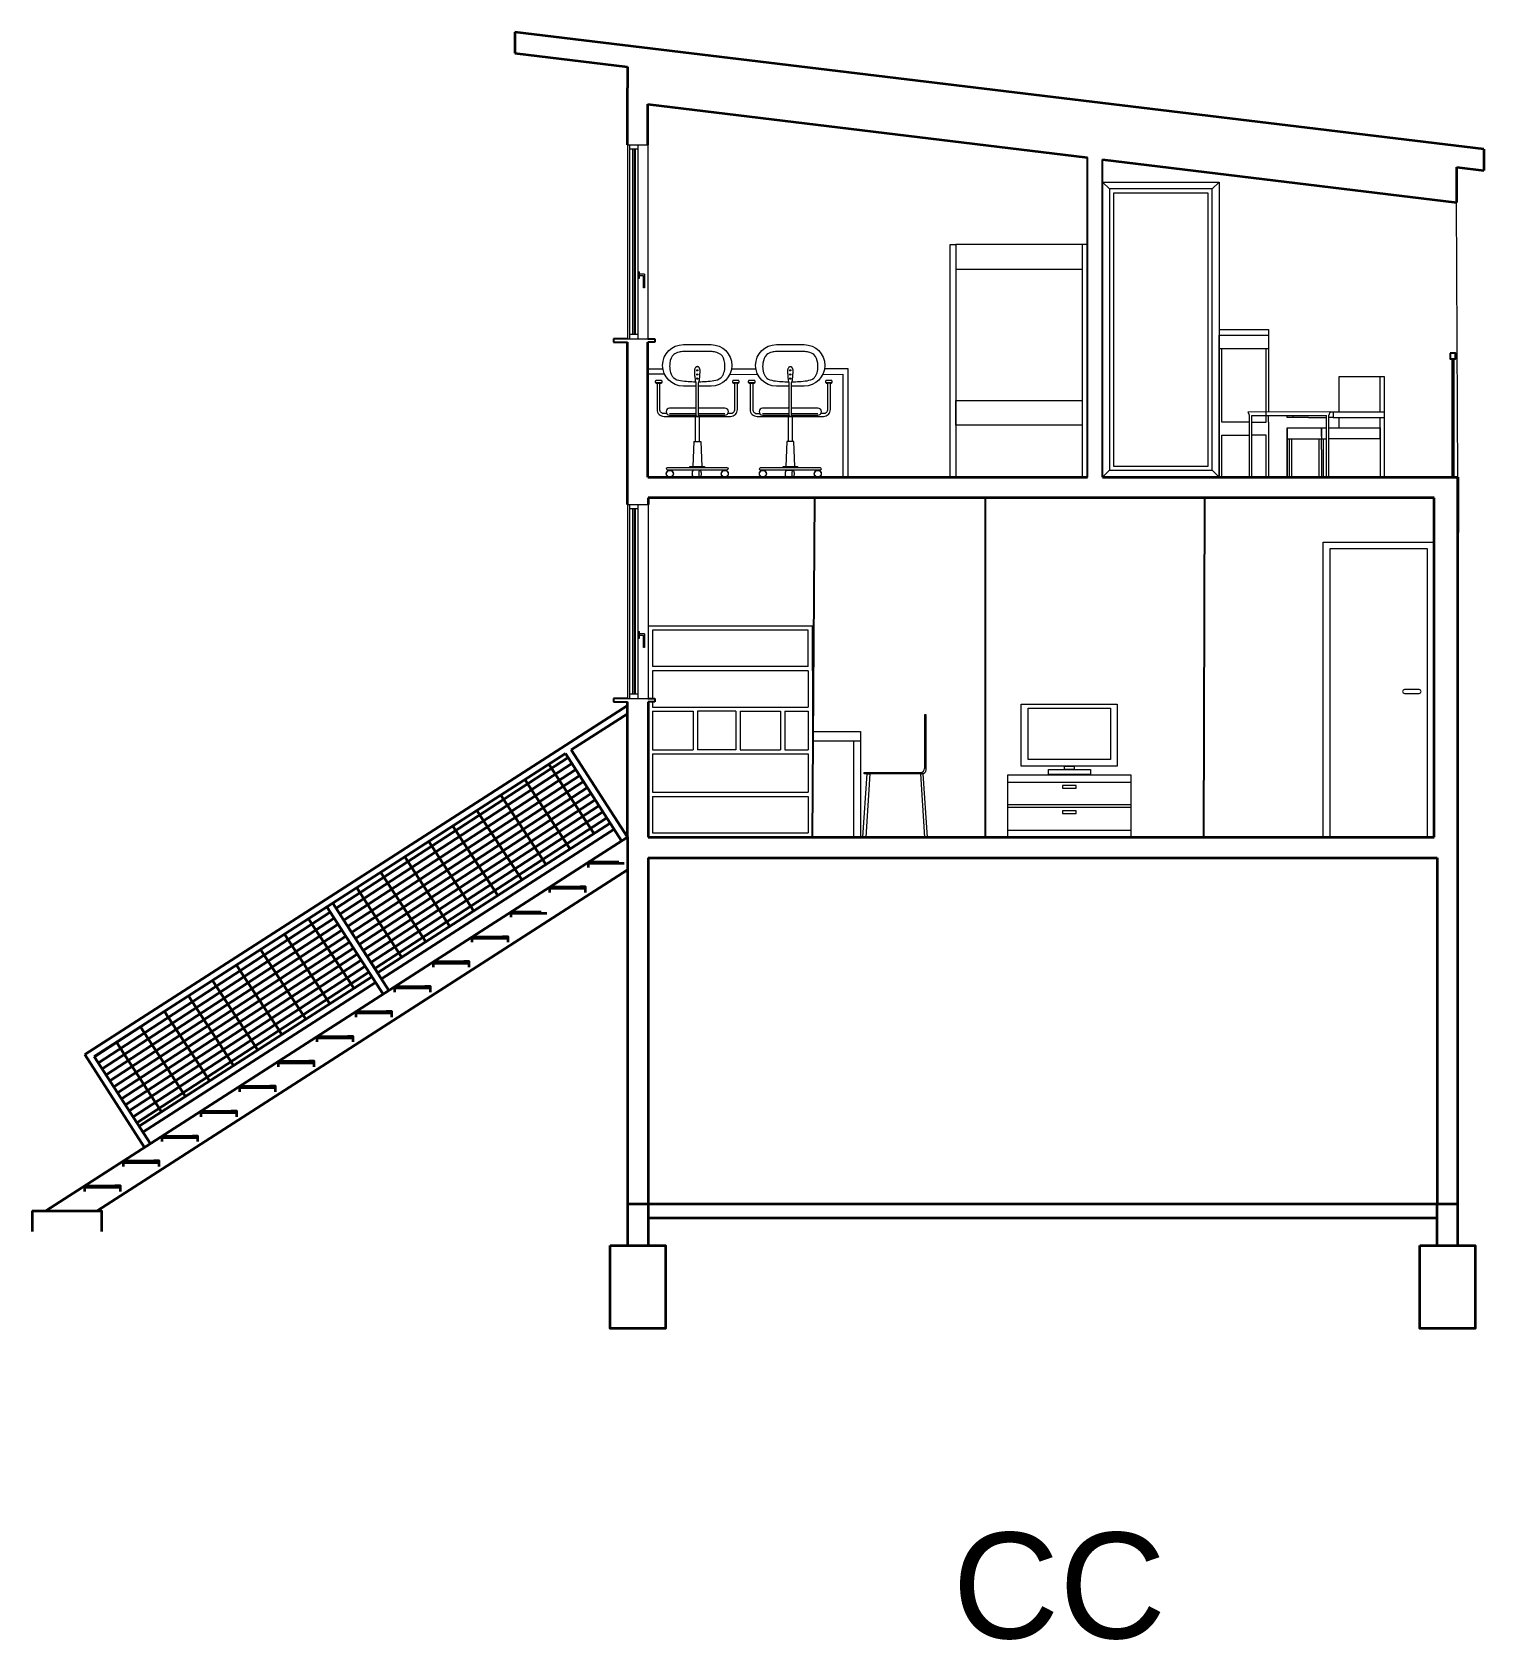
# Model space of a CAD drawing. Header units: millimetres. Extents: x 293 to 6594, y -1830 to 1143.
# Drawn here: x 1294 to 2343, y -1828 to -667 of the extents above; entities that cross this region are included whole.
import ezdxf

# ---------------------------------------------------------------- set-up
doc = ezdxf.new("R2010")
doc.units = ezdxf.units.MM
for name, color, linetype, lineweight in [('A-DOOR-FULL', 1, 'Continuous', 18), ('A-FLOR-LEVL', 3, 'Continuous', 35), ('A-FURN', 2, 'Continuous', 18), ('A-GLAZ-FULL', 4, 'Continuous', 18), ('A-STRUCTURE', 8, 'Continuous', 35), ('A-WALL-FULL', 3, 'Continuous', 35), ('A-WALL-FULL-EXT', 3, 'Continuous', 35), ('A-WALL-FULL-INTR', 1, 'Continuous', 25), ('QUOTE', 5, 'Continuous', 13)]:
    doc.layers.add(name, color=color, linetype=linetype, lineweight=lineweight)
doc.styles.get("Standard").update_dxf_attribs({"font": 'arial.ttf'})

msp = doc.modelspace()

# ---------------------------------------------------------------- hatches: boundary and pattern name
at = {"layer": 'A-STRUCTURE'}
h = msp.add_hatch(dxfattribs=at)
h.set_pattern_fill('GRATE', color=256, scale=6.5, angle=123, style=0)
h.set_pattern_definition([(213, (31677.5617, -6786.0353), (2.809997, -4.327016), []), (303, (31677.562, -6786.035), (17.308064, 11.239988), [])])
h.paths.add_polyline_path([(1712.2, -1238.1), (1679.8, -1187.7), (1511.7, -1295.8), (1544.1, -1346.2)])
h.paths.add_polyline_path([(1507.5, -1298.5), (1339.4, -1406.5), (1371.8, -1456.9), (1539.9, -1348.9)])

# ---------------------------------------------------------------- linework, layer by layer
msp.add_line((1739.4, -913.7), (1739.4, -909.8))
at = {"layer": 'A-DOOR-FULL'}
for p, q in [((2067.8, -774.9), (2152.1, -774.9)), ((2072.8, -779.9), (2067.8, -774.9)), ((2147.1, -779.9), (2152.1, -774.9)), ((2152.1, -774.9), (2152.1, -988.1)), ((2147.1, -779.9), (2072.8, -779.9)), ((2072.8, -779.9), (2072.8, -983.1)), ((2144.1, -782.9), (2075.8, -782.9)), ((2075.8, -782.9), (2075.8, -980.1)), ((2144.1, -980.1), (2144.1, -782.9)), ((2147.1, -983.1), (2147.1, -779.9)), ((2072.8, -983.1), (2067.8, -988.1)), ((2072.8, -983.1), (2147.1, -983.1)), ((2075.8, -980.1), (2144.1, -980.1)), ((2147.1, -983.1), (2152.1, -988.1)), ((2293.2, -1144.3), (2295.7, -1144.3)), ((2232.1, -1173.7), (2232.1, -1247.9))]:
    msp.add_line(p, q, dxfattribs=at)
msp.add_lwpolyline([(2227.2, -1248), (2227.2, -1034.9), (2307.5, -1034.9), (2307.5, -1248), (2302.5, -1248), (2302.5, -1039.9), (2232.1, -1039.9), (2232.1, -1173.7)], dxfattribs=at)
msp.add_lwpolyline([(2295.7, -1144.3), (2296.5, -1144.3, 1), (2296.5, -1141.5), (2286, -1141.5, 1), (2286, -1144.3), (2293.2, -1144.3)], format="xyb", dxfattribs=at)
at = {"layer": 'A-FLOR-LEVL'}
for p, q in [((1739.4, -988.1), (2056.9, -988)), ((2067.8, -988), (2324.5, -988)), ((2324.5, -988.1), (2324.5, -1028.1)), ((2307.5, -1003.1), (1739.6, -1003.1)), ((1724.5, -1247.9), (1724.5, -1263.1)), ((1739.6, -1248.1), (2307.5, -1248.1)), ((2324.5, -1263.1), (2324.5, -1248.1)), ((1739.6, -1263.1), (2309.6, -1263.1))]:
    msp.add_line(p, q, dxfattribs=at)
at = {"layer": 'A-FURN'}
for p, q in [((1961.8, -819.9), (1961.8, -988.2)), ((2053, -819.9), (2053, -988.2)), ((2152.1, -881.5), (2187.8, -881.5)), ((2152.1, -881.5), (2152.1, -885.5)), ((2187.8, -881.5), (2187.8, -940.7)), ((2152.1, -988.1), (2152.1, -885.5)), ((2152.1, -885.5), (2187.8, -885.5)), ((2187.8, -885.5), (2187.8, -895.4)), ((2187.8, -895.4), (2152.1, -895.4)), ((2152.1, -895.4), (2152.1, -948.4)), ((2153.9, -948.4), (2153.9, -895.4)), ((2186, -948.4), (2186, -895.4)), ((1739.4, -909.8), (1750.2, -909.8)), ((1751.6, -913.7), (1739.4, -913.7)), ((1798.5, -913.7), (1818.8, -913.9)), ((1799.8, -909.8), (1817.4, -909.8)), ((2268.3, -941), (2268.3, -915.7)), ((1745.5, -920.2), (1748.8, -920.2)), ((1804.6, -920.2), (1801.2, -920.2)), ((1812.7, -920.2), (1816.1, -920.2)), ((1871.8, -920.2), (1868.4, -920.2)), ((1755, -942.2), (1774, -942.2)), ((1773.5, -944.2), (1773.5, -962.2)), ((1776, -942.2), (1795, -942.2)), ((1776.5, -944.2), (1776.5, -962.2)), ((1822.2, -942.2), (1841.2, -942.2)), ((1840.7, -944.2), (1840.7, -962.3)), ((1843.2, -942.2), (1862.2, -942.2)), ((1843.7, -944.2), (1843.7, -962.3)), ((2173.9, -948.4), (2153.9, -948.4)), ((2173, -940.8), (2232.4, -940.6)), ((2173.9, -943.6), (2173, -940.8)), ((2173.9, -988.2), (2173.9, -943.6)), ((2175.7, -988.2), (2175.7, -943.6)), ((2175.7, -943.6), (2229.6, -943.6)), ((2175.7, -948.4), (2186, -948.4)), ((2187.8, -948.4), (2187.8, -943.6)), ((2187.8, -948.4), (2187.8, -957.8)), ((2201.3, -944.9), (2201.3, -943.6)), ((2214.9, -944.9), (2201.3, -944.9)), ((2205.4, -943.6), (2205.4, -944.9)), ((2216.7, -944.9), (2214.9, -944.9)), ((2216.7, -944.9), (2227.4, -944.9)), ((2227.4, -944.9), (2229.6, -944.9)), ((2229.6, -988.2), (2229.6, -943.6)), ((2231.4, -943.6), (2232.4, -940.6)), ((2231.4, -988.2), (2231.4, -943.6)), ((2234.4, -944.9), (2231.4, -944.9)), ((2234.4, -941), (2232.3, -941)), ((2271.4, -941), (2234.4, -941)), ((2234.4, -941), (2234.4, -944.9)), ((2234.4, -944.9), (2271.4, -944.9)), ((2238.5, -944.9), (2238.5, -952.4)), ((2268.3, -952.4), (2268.3, -944.9)), ((1772.5, -962.2), (1771.8, -980.3)), ((1772.5, -962.3), (1777.5, -962.3)), ((1777.5, -962.2), (1778.2, -980.3)), ((2152.1, -957.8), (2152.1, -988.1)), ((2153.9, -988.1), (2153.9, -957.8)), ((2153.9, -957.8), (2173.9, -957.8)), ((2186, -957.8), (2175.7, -957.8)), ((2186, -988.1), (2186, -957.8)), ((2187.8, -957.8), (2187.8, -988.1)), ((2201.3, -952.4), (2201.3, -960.3)), ((2201.3, -960.3), (2201.3, -952.4)), ((2201.3, -952.4), (2214.9, -952.4)), ((2201.3, -988.2), (2201.3, -960.3)), ((2201.3, -960.3), (2201.3, -988)), ((2201.3, -960.3), (2214.9, -960.3)), ((2202.8, -988.2), (2202.8, -960.3)), ((2204.3, -960.3), (2204.3, -988.2)), ((2214.9, -952.4), (2216.7, -952.4)), ((2214.9, -960.3), (2225.9, -960.3)), ((2216.7, -952.4), (2225.9, -952.4)), ((2224.3, -988), (2224.3, -960.3)), ((2225.9, -952.4), (2229.6, -952.4)), ((2225.9, -968.2), (2225.9, -960.3)), ((2225.9, -960.3), (2229.6, -960.3)), ((2231.4, -952.4), (2268.3, -952.4)), ((2268.3, -960.3), (2231.4, -960.3)), ((2268.3, -960.3), (2268.3, -952.4)), ((2268.3, -952.4), (2268.3, -958.8)), ((2268.3, -952.4), (2268.3, -960.3)), ((1772.1, -983.1), (1772, -983.1)), ((1777, -983.1), (1772.3, -983.1)), ((1839.4, -983.2), (1839.2, -983.2)), ((1844.3, -983.2), (1839.5, -983.2)), ((1739.6, -1095.5), (1858.3, -1095.5)), ((1858.3, -1127.9), (1858.3, -1095.5)), ((1855.2, -1124.8), (1742.7, -1124.8)), ((1855.2, -1127.9), (1855.2, -1154.1)), ((1858.3, -1127.9), (1858.3, -1245)), ((1742.7, -1154.1), (1807.8, -1154.1)), ((1742.7, -1157.2), (1772, -1157.2)), ((1772, -1157.2), (1772, -1184.9)), ((1775.1, -1157.2), (1775.1, -1184.9)), ((1802.8, -1157.2), (1775.1, -1157.2)), ((1802.8, -1157.2), (1802.8, -1184.9)), ((1805.9, -1154.1), (1855.2, -1154.1)), ((1805.9, -1157.2), (1835.2, -1157.2)), ((1805.9, -1157.2), (1805.9, -1184.9)), ((1835.2, -1157.2), (1835.2, -1184.9)), ((1838.2, -1157.2), (1838.2, -1184.9)), ((1838.2, -1157.2), (1855.2, -1157.2)), ((1855.2, -1157.2), (1855.2, -1184.9)), ((1940.3, -1159.8), (1939.3, -1159.8)), ((1939.3, -1159.8), (1939.3, -1198.4)), ((1940.3, -1199.4), (1940.3, -1159.8)), ((1858.3, -1171.7), (1893, -1171.7)), ((1893, -1171.7), (1893, -1248)), ((1858.3, -1178.6), (1893, -1178.6)), ((1888, -1178.6), (1888, -1248)), ((1742.7, -1184.9), (1772, -1184.9)), ((1742.7, -1188), (1855.2, -1188)), ((1802.8, -1184.9), (1775.1, -1184.9)), ((1805.9, -1184.9), (1835.2, -1184.9)), ((1838.2, -1184.9), (1855.2, -1184.9)), ((1855.2, -1188), (1855.2, -1215.7)), ((1940.3, -1190.8), (1939.3, -1190.8)), ((1894.7, -1248), (1897.7, -1202.4)), ((1895.7, -1202.4), (1895.7, -1201.4)), ((1895.7, -1201.4), (1936.3, -1201.4)), ((1937.3, -1202.4), (1895.7, -1202.4)), ((1899.6, -1202.4), (1896.7, -1248)), ((1897.7, -1202.4), (1899.6, -1202.4)), ((1938.3, -1202.4), (1936.3, -1202.4)), ((1936.3, -1202.4), (1939.3, -1248)), ((1941.3, -1248), (1938.3, -1202.4)), ((1742.7, -1215.7), (1855.2, -1215.7)), ((1742.7, -1218.8), (1855.2, -1218.8)), ((1855.2, -1218.8), (1855.2, -1245)), ((1858.3, -1245), (1858.3, -1248.1)), ((1893, -1248), (1888, -1248)), ((1894.7, -1248), (1896.7, -1248))]:
    msp.add_line(p, q, dxfattribs=at)
at = {"layer": 'A-FURN', "color": 7}
for p, q in [((2088.4, -1203.3), (1999.2, -1203.3)), ((1999.2, -1203.3), (1999.2, -1248)), ((2088.4, -1247.9), (2088.4, -1203.3)), ((1999.2, -1208.3), (2088.4, -1208.3)), ((2043.8, -1210.8), (2038.8, -1210.8)), ((2038.8, -1210.8), (2038.8, -1212.8)), ((2038.8, -1212.8), (2048.8, -1212.8)), ((2048.8, -1210.8), (2043.8, -1210.8)), ((2048.8, -1212.8), (2048.8, -1210.8)), ((2088.4, -1224.7), (1999.2, -1224.7)), ((2088.4, -1226.7), (1999.2, -1226.7)), ((2043.8, -1229.1), (2038.8, -1229.1)), ((2038.8, -1229.1), (2038.8, -1231.1)), ((2048.8, -1229.1), (2043.8, -1229.1)), ((2048.8, -1231.1), (2048.8, -1229.1)), ((2038.8, -1231.1), (2048.8, -1231.1)), ((1999.2, -1243), (2088.4, -1243))]:
    msp.add_line(p, q, dxfattribs=at)
at = {"layer": 'A-FURN'}
for points in [[(1957.8, -988.2), (1957.8, -819.9), (1961.8, -819.9), (1961.8, -837.8), (2053, -837.8)], [(2056.9, -988.2), (2056.9, -819.9), (2053, -819.9), (1961.8, -819.9)], [(1865.7, -913.9), (1880.1, -913.7), (1880.1, -988.1)], [(1884.1, -988.1), (1884.1, -909.8), (1867, -909.8)], [(2053, -950.5), (1961.8, -950.5), (1961.8, -932.7), (2053, -932.7)], [(1845.4, -980.3), (1844.7, -962.3), (1839.7, -962.3), (1839, -980.3)], [(2225.9, -958.8), (2225.9, -952.4), (2225.9, -960.3)], [(2225.9, -968.2), (2225.9, -988), (2227.4, -988), (2227.4, -960.3)], [(1769.7, -981.1), (1769.7, -980.3), (1780.3, -980.3), (1780.3, -981.1)], [(1772.3, -988.1), (1772.1, -988.1), (1772, -988), (1771.9, -987.8), (1771.8, -987.5), (1771.7, -987.2), (1771.6, -986.9), (1771.5, -986.5), (1771.5, -986), (1771.5, -985.6), (1771.5, -985.2), (1771.5, -984.8), (1771.6, -984.4), (1771.7, -984), (1771.8, -983.7), (1771.9, -983.4), (1772, -983.3), (1772.1, -983.1), (1772.3, -983.1), (1772, -983.1), (1771.9, -983.1), (1771.8, -983.3), (1771.6, -983.4), (1771.5, -983.7), (1771.4, -984), (1771.4, -984.4), (1771.3, -984.8), (1771.3, -985.2), (1771.2, -985.6), (1771.3, -986), (1771.3, -986.5), (1771.4, -986.9), (1771.4, -987.2), (1771.5, -987.5), (1771.6, -987.8), (1771.8, -988), (1771.9, -988.1), (1772, -988.1)], [(1837, -981.2), (1837, -980.3), (1847.5, -980.3), (1847.5, -981.2)], [(1839.5, -988.2), (1839.4, -988.1), (1839.2, -988), (1839.1, -987.8), (1839, -987.6), (1838.9, -987.3), (1838.8, -986.9), (1838.8, -986.5), (1838.7, -986.1), (1838.7, -985.7), (1838.7, -985.2), (1838.8, -984.8), (1838.8, -984.4), (1838.9, -984.1), (1839, -983.7), (1839.1, -983.5), (1839.2, -983.3), (1839.4, -983.2), (1839.5, -983.2), (1839.2, -983.2), (1839.1, -983.2), (1839, -983.3), (1838.9, -983.5), (1838.8, -983.7), (1838.7, -984.1), (1838.6, -984.4), (1838.5, -984.8), (1838.5, -985.2), (1838.5, -985.7), (1838.5, -986.1), (1838.5, -986.5), (1838.6, -986.9), (1838.7, -987.3), (1838.8, -987.6), (1838.9, -987.8), (1839, -988), (1839.1, -988.1), (1839.2, -988.2)], [(1855.2, -1124.8), (1855.2, -1098.6), (1742.7, -1098.6), (1742.7, -1124.8)], [(1855.2, -1127.9), (1742.7, -1127.9), (1742.7, -1147.9)], [(1742.7, -1150.4), (1742.7, -1154.1)], [(1742.7, -1157.2), (1742.7, -1184.9)], [(1742.7, -1188), (1742.7, -1215.7)], [(1742.7, -1218.8), (1742.7, -1245), (1855.2, -1245)], [(1838.2, -1245), (1855.2, -1245)]]:
    msp.add_lwpolyline(points, dxfattribs=at)
for points in [[(1774, -922.3), (1765, -922.3, -1), (1765, -892.3), (1785, -892.3, -1), (1785, -922.3), (1776, -922.3)], [(1841.2, -922.3), (1832.2, -922.3, -1), (1832.2, -892.3), (1852.2, -892.3, -1), (1852.2, -922.3), (1843.2, -922.3)], [(1746, -920.2), (1746, -939.2, 0.414214), (1751, -944.2), (1799, -944.2, 0.414214), (1804, -939.2), (1804, -920.2)], [(1753, -942.2), (1751, -942.2, -0.414214), (1748, -939.2), (1748, -920.2)], [(1802, -920.2), (1802, -939.2, -0.414214), (1799, -942.2), (1797, -942.2)], [(1813.2, -920.2), (1813.2, -939.2, 0.414214), (1818.2, -944.2), (1866.2, -944.2, 0.414214), (1871.2, -939.2), (1871.2, -920.2)], [(1815.2, -920.2), (1815.2, -939.2, 0.414214), (1818.2, -942.2), (1820.2, -942.2)], [(1869.2, -920.2), (1869.2, -939.2, -0.414214), (1866.2, -942.2), (1864.2, -942.2)], [(1774, -938.2), (1755, -938.2, 1), (1755, -943.2), (1774, -943.2)], [(1776, -943.2), (1795, -943.2, 1), (1795, -938.2), (1776, -938.2)], [(1841.2, -938.2), (1822.2, -938.2, 1), (1822.2, -943.2), (1841.2, -943.2)], [(1843.2, -943.2), (1862.2, -943.2, 1), (1862.2, -938.2), (1843.2, -938.2)]]:
    msp.add_lwpolyline(points, format="xyb", dxfattribs=at)
for points in [[(1744.7, -919.8), (1749.6, -919.8), (1749.6, -918.8, 0.414214), (1749.1, -918.3), (1745.2, -918.3, 0.414214), (1744.7, -918.8)], [(1805.3, -919.8), (1805.3, -918.8, 0.414214), (1804.8, -918.3), (1801, -918.3, 0.414214), (1800.5, -918.8), (1800.5, -919.8)], [(1811.9, -919.8), (1816.8, -919.8), (1816.8, -918.8, 0.414214), (1816.3, -918.3), (1812.4, -918.3, 0.414214), (1811.9, -918.8)], [(1872.5, -919.8), (1872.5, -918.8, 0.414214), (1872, -918.3), (1868.2, -918.3, 0.414214), (1867.7, -918.8), (1867.7, -919.8)], [(1753.6, -981.1), (1796.4, -981.1, -1), (1796.4, -982.9), (1753.6, -982.9, -1)], [(1820.8, -981.2), (1863.7, -981.2, -1), (1863.7, -982.9), (1820.8, -982.9, -1)]]:
    msp.add_lwpolyline(points, format="xyb", close=True, dxfattribs=at)
for points in [[(1776.6, -987.8), (1776.5, -987.5), (1776.4, -987.2), (1776.4, -986.9), (1776.3, -986.5), (1776.3, -986), (1776.3, -985.6), (1776.3, -985.2), (1776.3, -984.8), (1776.4, -984.4), (1776.4, -984), (1776.5, -983.7), (1776.6, -983.4), (1776.8, -983.3), (1776.9, -983.1), (1777, -983.1), (1777.2, -983.1), (1777.3, -983.3), (1777.4, -983.4), (1777.5, -983.7), (1777.6, -984), (1777.7, -984.4), (1777.8, -984.8), (1777.8, -985.2), (1777.8, -985.6), (1777.8, -986), (1777.8, -986.5), (1777.7, -986.9), (1777.6, -987.2), (1777.5, -987.5), (1777.4, -987.8), (1777.3, -988), (1777.2, -988.1), (1777, -988.1), (1776.9, -988.1), (1776.8, -988)], [(1844.1, -988.1), (1844, -988), (1843.9, -987.8), (1843.8, -987.6), (1843.7, -987.3), (1843.6, -986.9), (1843.5, -986.5), (1843.5, -986.1), (1843.5, -985.7), (1843.5, -985.2), (1843.5, -984.8), (1843.6, -984.4), (1843.7, -984.1), (1843.8, -983.7), (1843.9, -983.5), (1844, -983.3), (1844.1, -983.2), (1844.3, -983.2), (1844.4, -983.2), (1844.5, -983.3), (1844.6, -983.5), (1844.7, -983.7), (1844.8, -984.1), (1844.9, -984.4), (1845, -984.8), (1845, -985.2), (1845, -985.7), (1845, -986.1), (1845, -986.5), (1844.9, -986.9), (1844.8, -987.3), (1844.7, -987.6), (1844.6, -987.8), (1844.5, -988), (1844.4, -988.1), (1844.3, -988.2)]]:
    msp.add_lwpolyline(points, close=True, dxfattribs=at)
at = {"layer": 'A-FURN', "color": 7}
for points in [[(2009.1, -1152), (2078.5, -1152), (2078.5, -1196.8), (2009.1, -1196.8)], [(2014.1, -1154.9), (2073.5, -1154.9), (2073.5, -1191.9), (2014.1, -1191.9)], [(2028.7, -1199.3), (2059, -1199.3), (2059, -1202.8), (2028.7, -1202.8)], [(2040.3, -1196.8), (2047.3, -1196.8), (2047.3, -1199.3), (2040.3, -1199.3)]]:
    msp.add_lwpolyline(points, close=True, dxfattribs=at)
at = {"layer": 'A-FURN'}
msp.add_polyline3d([(2268.3, -958.8, 0), (2268.3, -968.2, 0), (2268.3, -988, 0), (2271.4, -988, 0), (2271.4, -968.2, 0), (2271.4, -958.8, 0), (2271.4, -952.4, 0), (2271.4, -915.7, 0), (2238.5, -915.7, 37.2), (2238.5, -941, 0)], dxfattribs=at)
for centre, radius in [((1775, -910.9), 0.466), ((1775, -913.9), 0.466), ((1775, -916.9), 0.466), ((1775, -910.9), 0.366), ((1775, -913.9), 0.366), ((1775, -916.9), 0.366), ((1842.2, -910.9), 0.466), ((1842.2, -913.9), 0.466), ((1842.2, -916.9), 0.466), ((1842.2, -910.9), 0.366), ((1842.2, -913.9), 0.366), ((1842.2, -916.9), 0.366), ((1755.2, -985.6), 2.53), ((1755.2, -985.6), 2.43), ((1794.9, -985.6), 2.53), ((1794.9, -985.6), 2.43), ((1822.4, -985.6), 2.53), ((1822.4, -985.6), 2.43), ((1862.1, -985.6), 2.53), ((1862.1, -985.6), 2.43)]:
    msp.add_circle(centre, radius, dxfattribs=at)
for centre, radius, start, end in [((1745.5, -919.8), 0.4, 179.8019, 274.7661), ((1748.8, -919.8), 0.4, 265.2339, 0.1981), ((1801.2, -919.8), 0.4, 179.8019, 274.7661), ((1804.5, -919.8), 0.4, 265.2339, 0.1981), ((1812.7, -919.8), 0.4, 179.8019, 274.7661), ((1816, -919.8), 0.4, 265.2339, 0.1981), ((1868.5, -919.8), 0.4, 179.8019, 274.7661), ((1871.8, -919.8), 0.4, 265.2339, 0.1981), ((1936.3, -1198.4), 2.97, 270, 0), ((1937.3, -1199.4), 2.97, 270, 0)]:
    msp.add_arc(centre, radius, start, end, dxfattribs=at)
for points in [[(1776.2, -919.2), (1779.8, -919), (1785.1, -918.8), (1791.5, -917.4), (1794.8, -912.7), (1795.6, -906.5), (1793.2, -899.4), (1788.5, -897.7), (1786.1, -897.4), (1785, -897.3), (1778.4, -897.3), (1771.7, -897.3), (1765, -897.3), (1764, -897.4), (1761.5, -897.7), (1756.8, -899.4), (1754.5, -906.5), (1755.3, -912.7), (1758.5, -917.4), (1765, -918.8), (1770.3, -919), (1773.8, -919.2)], [(1843.4, -919.2), (1847, -919.1), (1852.3, -918.9), (1858.8, -917.5), (1862, -912.8), (1862.8, -906.6), (1860.5, -899.5), (1855.7, -897.7), (1853.3, -897.4), (1852.2, -897.3), (1845.6, -897.3), (1838.9, -897.3), (1832.2, -897.3), (1831.2, -897.4), (1828.7, -897.7), (1824, -899.5), (1821.7, -906.6), (1822.5, -912.8), (1825.7, -917.5), (1832.2, -918.9), (1837.5, -919.1), (1841.1, -919.2)]]:
    msp.add_open_spline(points, degree=3, knots=[0, 0, 0, 0, 0.108644, 0.161264, 0.184348, 0.274771, 0.342265, 0.384845, 0.416902, 0.416902, 0.416902, 1.416902, 1.416902, 1.416902, 1.448959, 1.49154, 1.559033, 1.649456, 1.672541, 1.725161, 1.833804, 1.833804, 1.833804, 1.833804], dxfattribs=at)
for points in [[(1775, -908.2), (1775.3, -908.3), (1776.1, -908.4), (1777.2, -910.1), (1777, -912.5), (1776.9, -915.1), (1776.7, -917.2), (1776.4, -918.6), (1776.1, -919.4), (1776, -919.6), (1776, -927.4), (1776, -935.3), (1776, -943.2), (1776, -943.7), (1775.6, -944.2), (1775, -944.2), (1774.4, -944.2), (1774, -943.7), (1774, -943.2), (1774, -935.3), (1774, -927.4), (1774, -919.6), (1773.9, -919.4), (1773.7, -918.6), (1773.3, -917.2), (1773.1, -915.1), (1773.1, -912.5), (1772.8, -910.1), (1774, -908.4), (1774.8, -908.3), (1775, -908.2)], [(1842.2, -908.3), (1842.5, -908.3), (1843.3, -908.5), (1844.4, -910.1), (1844.2, -912.5), (1844.1, -915.1), (1843.9, -917.3), (1843.6, -918.7), (1843.4, -919.4), (1843.2, -919.6), (1843.2, -927.5), (1843.2, -935.3), (1843.2, -943.2), (1843.2, -943.8), (1842.8, -944.2), (1842.2, -944.2), (1841.7, -944.2), (1841.2, -943.8), (1841.2, -943.2), (1841.2, -935.3), (1841.2, -927.5), (1841.2, -919.6), (1841.1, -919.4), (1840.9, -918.7), (1840.6, -917.3), (1840.4, -915.1), (1840.3, -912.5), (1840.1, -910.1), (1841.2, -908.5), (1842, -908.3), (1842.2, -908.3)]]:
    msp.add_rational_spline(points, [1, 1, 1, 1, 1, 1, 1, 1, 1, 1, 1, 1, 1, 0.804737854124, 0.804737854124, 1, 0.804737854124, 0.804737854124, 1, 1, 1, 1, 1, 1, 1, 1, 1, 1, 1, 1, 1], degree=3, knots=[0, 0, 0, 0, 0.007408, 0.024231, 0.052638, 0.077743, 0.102967, 0.116444, 0.12322, 0.12322, 0.12322, 1.12322, 1.12322, 1.12322, 2.694017, 2.694017, 2.694017, 4.264813, 4.264813, 4.264813, 5.264813, 5.264813, 5.264813, 5.271589, 5.285066, 5.31029, 5.335395, 5.363802, 5.380625, 5.388033, 5.388033, 5.388033, 5.388033], dxfattribs=at)
at = {"layer": 'A-GLAZ-FULL'}
for p, q in [((1726.4, -888.1), (1726.4, -748.1)), ((1732.4, -751.1), (1726.4, -751.1)), ((1728.4, -885.1), (1728.4, -751.1)), ((1729.4, -751.1), (1729.4, -885.1)), ((1730.4, -885.1), (1730.4, -751.1)), ((1732.4, -888.1), (1732.4, -748.1)), ((1732.4, -839.7), (1733.3, -839.7)), ((1732.4, -844.4), (1733.3, -844.4)), ((1733.3, -844.4), (1733.3, -839.7)), ((1736.9, -841.5), (1733.3, -841.5)), ((1736.1, -842.6), (1733.3, -842.6)), ((1736.1, -851.2), (1736.1, -842.6)), ((1736.9, -841.5), (1736.9, -851.2)), ((1736.9, -851.2), (1736.1, -851.2)), ((1732.4, -885.1), (1726.4, -885.1)), ((1726.4, -1147.9), (1726.4, -1007.9)), ((1732.4, -1147.9), (1732.4, -1007.9)), ((1732.4, -1010.9), (1726.4, -1010.9)), ((1728.4, -1144.9), (1728.4, -1010.9)), ((1729.4, -1010.9), (1729.4, -1144.9)), ((1730.4, -1144.9), (1730.4, -1010.9)), ((1732.4, -1099.5), (1733.3, -1099.5)), ((1733.3, -1104.3), (1733.3, -1099.5)), ((1736.9, -1101.3), (1733.3, -1101.3)), ((1736.1, -1102.5), (1733.3, -1102.5)), ((1736.1, -1111.1), (1736.1, -1102.5)), ((1736.9, -1101.3), (1736.9, -1111.1)), ((1732.4, -1104.3), (1733.3, -1104.3)), ((1736.9, -1111.1), (1736.1, -1111.1)), ((1732.4, -1144.9), (1726.4, -1144.9))]:
    msp.add_line(p, q, dxfattribs=at)
at = {"layer": 'A-STRUCTURE'}
for p, q in [((1724.5, -1153), (1332.5, -1405)), ((1724.5, -1159), (1684, -1185)), ((1679.8, -1187.7), (1339.4, -1406.5)), ((1712.2, -1238.1), (1544.1, -1346.2)), ((1714.9, -1242.3), (1546.8, -1350.4)), ((1724.5, -1248), (1304.5, -1518)), ((1724.5, -1263.1), (1724.5, -1543)), ((1739.5, -1263.1), (1739.5, -1513)), ((1739.6, -1263.1), (1739.6, -1513)), ((2309.5, -1263.1), (2309.5, -1513)), ((2309.6, -1263.1), (2309.6, -1513)), ((2324.5, -1543), (2324.5, -1263.1)), ((1724.5, -1271.8), (1341.5, -1518)), ((1696.5, -1267), (1722.3, -1267)), ((1700.5, -1266), (1718.3, -1266)), ((1668.5, -1285), (1694.3, -1285)), ((1672.5, -1284), (1690.3, -1284)), ((1640.5, -1303), (1666.3, -1303)), ((1644.5, -1302), (1662.3, -1302)), ((1612.5, -1321), (1638.3, -1321)), ((1616.5, -1320), (1634.3, -1320)), ((1584.5, -1339), (1610.3, -1339)), ((1588.5, -1338), (1606.3, -1338)), ((1539.9, -1348.9), (1371.8, -1456.9)), ((1542.6, -1353.1), (1374.5, -1461.1)), ((1556.5, -1357), (1582.3, -1357)), ((1560.5, -1356), (1578.3, -1356)), ((1528.5, -1375), (1554.3, -1375)), ((1532.5, -1374), (1550.3, -1374)), ((1500.5, -1393), (1526.3, -1393)), ((1504.5, -1392), (1522.3, -1392)), ((1472.5, -1411), (1498.3, -1411)), ((1476.5, -1410), (1494.3, -1410)), ((1448.5, -1428), (1466.3, -1428)), ((1444.5, -1429), (1470.3, -1429)), ((1416.5, -1447), (1442.3, -1447)), ((1420.5, -1446), (1438.3, -1446)), ((1388.5, -1465), (1414.3, -1465)), ((1392.5, -1464), (1410.3, -1464)), ((1360.5, -1483), (1386.3, -1483)), ((1364.5, -1482), (1382.3, -1482)), ((1332.5, -1501), (1358.3, -1501)), ((1336.5, -1500), (1354.3, -1500))]:
    msp.add_line(p, q, dxfattribs=at)
at = {"layer": 'A-STRUCTURE', "ltscale": 0.3}
for p, q in [((1724.5, -1513), (1739.5, -1513)), ((1739.5, -1513), (2309.5, -1513)), ((1739.5, -1513), (1739.5, -1543)), ((2309.5, -1543), (2309.5, -1513)), ((2309.5, -1513), (2324.5, -1513)), ((1739.5, -1523), (2309.5, -1523))]:
    msp.add_line(p, q, dxfattribs=at)
at = {"layer": 'A-STRUCTURE'}
for points in [[(1720.3, -1250.7), (1679.8, -1187.7)], [(1724.5, -1248), (1684, -1185)], [(1696.5, -1270), (1696.5, -1266), (1700.5, -1266)], [(1668.5, -1288), (1668.5, -1284), (1672.5, -1284)], [(1694.3, -1288), (1694.3, -1284), (1690.3, -1284)], [(1507.5, -1298.5), (1548, -1361.5)], [(1511.7, -1295.8), (1552.2, -1358.8)], [(1640.5, -1306), (1640.5, -1302), (1644.5, -1302)], [(1612.5, -1324), (1612.5, -1320), (1616.5, -1320)], [(1638.3, -1324), (1638.3, -1320), (1634.3, -1320)], [(1584.5, -1342), (1584.5, -1338), (1588.5, -1338)], [(1610.3, -1342), (1610.3, -1338), (1606.3, -1338)], [(1556.5, -1360), (1556.5, -1356), (1560.5, -1356)], [(1582.3, -1360), (1582.3, -1356), (1578.3, -1356)], [(1528.5, -1378), (1528.5, -1374), (1532.5, -1374)], [(1554.3, -1378), (1554.3, -1374), (1550.3, -1374)], [(1500.5, -1396), (1500.5, -1392), (1504.5, -1392)], [(1526.3, -1396), (1526.3, -1392), (1522.3, -1392)], [(1332.5, -1405), (1375.7, -1472.3)], [(1339.4, -1406.5), (1379.9, -1469.6)], [(1472.5, -1414), (1472.5, -1410), (1476.5, -1410)], [(1498.3, -1414), (1498.3, -1410), (1494.3, -1410)], [(1444.5, -1432), (1444.5, -1428), (1448.5, -1428)], [(1470.3, -1432), (1470.3, -1428), (1466.3, -1428)], [(1416.5, -1450), (1416.5, -1446), (1420.5, -1446)], [(1442.3, -1450), (1442.3, -1446), (1438.3, -1446)], [(1388.5, -1468), (1388.5, -1464), (1392.5, -1464)], [(1414.3, -1468), (1414.3, -1464), (1410.3, -1464)], [(1360.5, -1486), (1360.5, -1482), (1364.5, -1482)], [(1386.3, -1486), (1386.3, -1482), (1382.3, -1482)], [(1332.5, -1504), (1332.5, -1500), (1336.5, -1500)], [(1358.3, -1504), (1358.3, -1500), (1354.3, -1500)], [(1294.5, -1518), (1344.5, -1518), (1344.5, -1533)], [(1294.5, -1518), (1294.5, -1533)]]:
    msp.add_lwpolyline(points, dxfattribs=at)
at = {"layer": 'A-STRUCTURE', "ltscale": 0.3}
for points in [[(1712, -1543), (1752, -1543), (1752, -1603), (1712, -1603)], [(2297, -1543), (2337, -1543), (2337, -1603), (2297, -1603)]]:
    msp.add_lwpolyline(points, close=True, dxfattribs=at)
at = {"layer": 'A-WALL-FULL'}
for p, q in [((1643.3, -666.6), (1643.3, -681.7)), ((1643.3, -681.7), (1724.5, -691.6)), ((1739.4, -718.6), (2056.9, -757.2)), ((2343.3, -751.2), (2343.3, -766.6)), ((2067.8, -758.5), (2323.7, -789.6)), ((2323.7, -764.2), (2343.3, -766.6))]:
    msp.add_line(p, q, dxfattribs=at)
msp.add_lwpolyline([(2343.3, -751.2), (1643.3, -666.6)], dxfattribs=at)
at = {"layer": 'A-WALL-FULL-EXT'}
for p, q in [((1724.5, -691.6), (1724.5, -706.9)), ((1724.5, -748.1), (1724.5, -706.9)), ((1739.4, -748.1), (1739.4, -718.6)), ((2323.7, -789.6), (2323.7, -764.1)), ((1724.5, -993.1), (1724.5, -890.6)), ((1739.4, -988.1), (1739.4, -890.6)), ((1724.5, -1007.9), (1724.5, -987.9)), ((2324.5, -1248.1), (2324.5, -988.1)), ((1739.6, -1003.1), (1739.6, -1007.9)), ((2307.5, -1248.1), (2307.5, -1003.1)), ((1724.5, -1247.9), (1724.5, -1150.4)), ((1739.6, -1150.4), (1739.6, -1248.1))]:
    msp.add_line(p, q, dxfattribs=at)
at = {"layer": 'A-WALL-FULL-INTR'}
for p, q in [((2056.9, -988.1), (2056.9, -757.2)), ((2067.8, -988.1), (2067.8, -758.5)), ((2067.8, -988.1), (2067.8, -774.9)), ((1724.5, -888.1), (1714.5, -888.1)), ((1714.5, -888.1), (1714.5, -890.6)), ((1714.5, -890.6), (1724.5, -890.6)), ((1739.4, -888.1), (1744.4, -888.1)), ((1744.4, -890.6), (1739.4, -890.6)), ((1744.4, -888.1), (1744.4, -890.6)), ((2320.5, -902.7), (2320.5, -988.1)), ((2321.6, -988.1), (2321.6, -902.7)), ((1858.3, -1248), (1860, -1003.1)), ((1983.3, -1248), (1983.3, -1003.1)), ((2140.9, -1247.9), (2141.6, -1003.1)), ((1724.5, -1147.9), (1714.5, -1147.9)), ((1714.5, -1147.9), (1714.5, -1150.4)), ((1739.4, -1147.9), (1744.4, -1147.9)), ((1744.4, -1147.9), (1744.4, -1150.4)), ((1714.5, -1150.4), (1724.5, -1150.4)), ((1744.4, -1150.4), (1739.6, -1150.4))]:
    msp.add_line(p, q, dxfattribs=at)
msp.add_lwpolyline([(2319, -898.6), (2319, -902.6), (2322.9, -902.6), (2322.9, -898.6)], close=True, dxfattribs=at)
at = {"layer": 'QUOTE'}
for p, q in [((1724.5, -748.1), (1739.4, -748.1)), ((1724.5, -748.1), (1724.5, -888.1)), ((1739.4, -748.1), (1739.4, -888.1)), ((2324.5, -988.1), (2323.6, -789.6)), ((1724.5, -888.1), (1739.4, -888.1)), ((1724.5, -1007.9), (1739.6, -1007.9)), ((1724.5, -1007.9), (1724.5, -1147.9)), ((1739.6, -1007.9), (1739.6, -1147.9)), ((1724.5, -1147.9), (1739.4, -1147.9))]:
    msp.add_line(p, q, dxfattribs=at)

# ---------------------------------------------------------------- texts
at = {"insert": (1959.4, -1750.4), "char_height": 76.45, "attachment_point": 1}
msp.add_mtext_dynamic_manual_height_columns('CC', width=187.387, gutter_width=12.5, heights=[0], dxfattribs=at)

doc.saveas('drawing.dxf')
